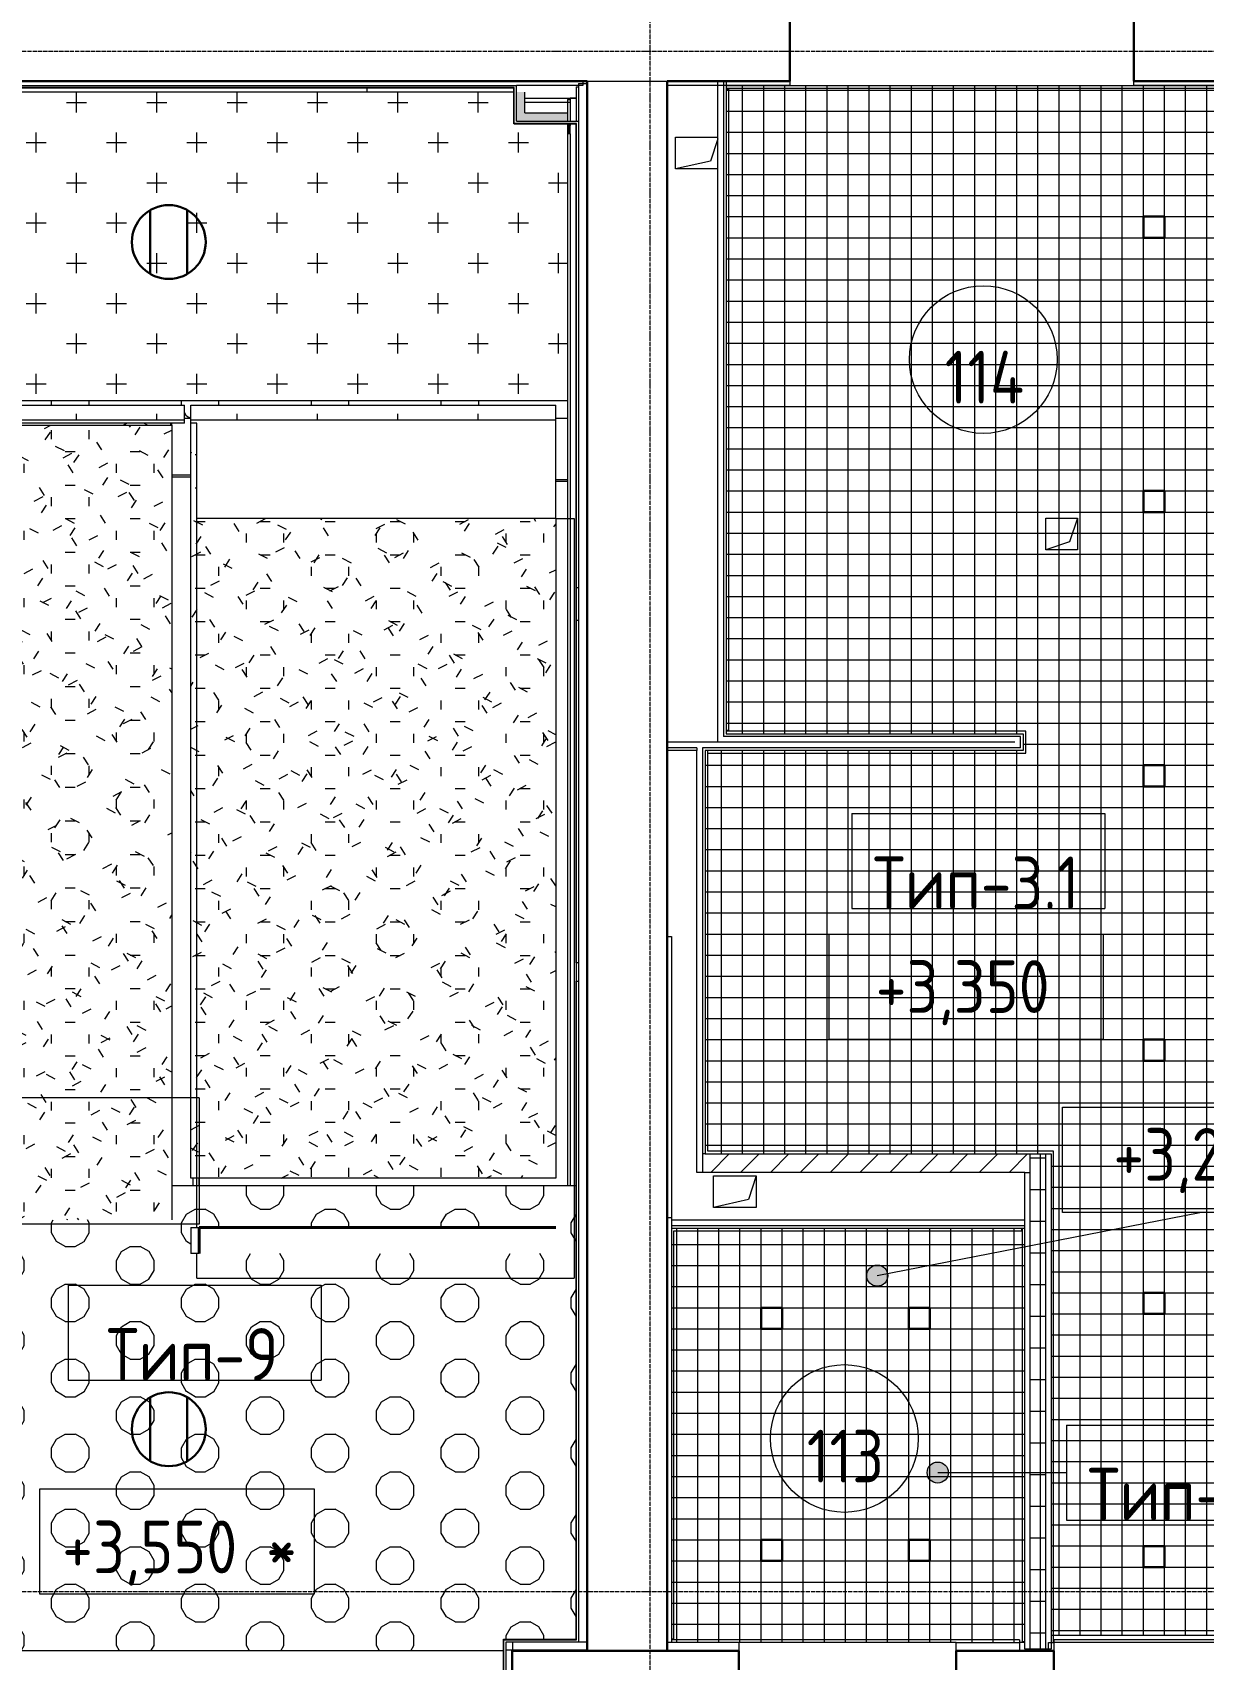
# Model space of a CAD drawing. Header units: millimetres. Extents: x -13069 to 207500, y -71366 to 56785.
# Drawn here: x 4221 to 9772, y 12623 to 20334 of the extents above; entities that cross this region are included whole.
import ezdxf

# ---------------------------------------------------------------- set-up
doc = ezdxf.new("R2010")
doc.units = ezdxf.units.MM
doc.linetypes.add('ADSK_Линия сетки', pattern=[25, 20, -2.5, 0, -2.5])
doc.linetypes.add('ADSK_Сверху', pattern=[4.5, 3, -1.5])
for name, color, linetype, lineweight in [('Аннотация', 7, 'Continuous', 18), ('Лестницы', 7, 'Continuous', 9), ('Марки', 7, 'Continuous', 20), ('Марки помещений', 7, 'Continuous', 20), ('Обобщенные модели', 7, 'Continuous', 18), ('Оси', 7, 'Continuous', 9), ('Отметки', 7, 'Continuous', 9), ('Перекрытие', 7, 'Continuous', 18), ('Потолки', 7, 'Continuous', 9), ('Потолки штриховка', 7, 'Continuous', 9), ('Стены внутренние', 7, 'Continuous', 18), ('Стены наружные', 7, 'Continuous', 18), ('Стены несущие', 7, 'Continuous', 30), ('Стены отделка', 7, 'Continuous', 30), ('Стены штриховка', 7, 'Continuous', 9)]:
    doc.layers.add(name, color=color, linetype=linetype, lineweight=lineweight)
doc.layers.add('Линии', color=7, linetype='Continuous', lineweight=9, true_color=0x00a600)
doc.styles.add('GOST Common_1', font='GOST_Common.ttf', dxfattribs={"width": 0.9, "height": 250})
doc.styles.add('GOST Common_2', font='GOST_Common.ttf', dxfattribs={"width": 0.9, "height": 250})
doc.styles.add('GOST Common_B', font='', dxfattribs={"width": 0.9, "height": 250})
doc.styles.get('GOST Common_B').set_extended_font_data('GOST Common', bold=True)
pattern_1 = [(0, (65.08, 0), (0, 177.8), [47.641, -260.317]), (60, (153.98, 23.82), (-153.9793, 88.9), [47.641, -260.317]), (120, (177.8, 112.72), (-153.9793, -88.9), [47.641, -260.317]), (30, (112.72, 0), (-0.0002, 355.6003), [47.641, -307.959]), (30, (23.82, 153.98), (-0.0002, 355.6003), [47.641, -307.959]), (150, (65.08, 0), (-307.959, -177.8003), [47.641, -307.959]), (150, (153.98, 153.98), (-307.959, -177.8003), [47.641, -307.959]), (90, (177.8, 65.08), (-307.959, 177.8), [47.641, -307.959]), (90, (0, 65.08), (-307.959, 177.8), [47.641, -307.959])]

# ---------------------------------------------------------------- blocks, each defined once
blk = doc.blocks.new('GM_Отверстие прямоугольное _в плите_ - Отверстие-V3-План потолков 1-го этажа')
at = {"layer": 'Обобщенные модели'}
for p, q in [((-75, -75), (-75, 75)), ((-75, 75), (75, 75)), ((-75, -75), (-37.5, 37.5)), ((-37.5, 37.5), (75, 75)), ((75, 75), (75, -75)), ((75, -75), (-75, -75))]:
    blk.add_line(p, q, dxfattribs=at)
blk = doc.blocks.new('GM_Отверстие прямоугольное _в плите_ - Отверстие-1433035-План потолков 1-го этажа')
at = {"layer": 'Обобщенные модели'}
for p, q in [((-101.2, -75), (-101.2, 75)), ((-101.2, 75), (101.2, 75)), ((-101.2, -75), (-63.7, 37.5)), ((-63.7, 37.5), (101.2, 75)), ((101.2, 75), (101.2, -75)), ((101.2, -75), (-101.2, -75))]:
    blk.add_line(p, q, dxfattribs=at)
blk = doc.blocks.new('GM_Отверстие прямоугольное _в плите_ - Отверстие-V4-План потолков 1-го этажа')
at = {"layer": 'Обобщенные модели'}
for p, q in [((-98.8, 75), (101.2, 75)), ((-98.8, -67.8), (-63.7, 37.5)), ((-63.7, 37.5), (101.2, 75)), ((101.2, 75), (101.2, -75)), ((101.2, -75), (-98.8, -75))]:
    blk.add_line(p, q, dxfattribs=at)
blk = doc.blocks.new('ADSK_Марка_Помещение_ОдноЗначение - Номер-159740-План потолков 1-го этажа')
at = {"layer": 'Марки помещений'}
blk.add_circle((0, 0), 3.5, dxfattribs=at)
blk = doc.blocks.new('ADSK_Марка_Потолок - ADSK_Марка и Смещение от уровня-155896-План потолков 1-го этажа')
at = {"layer": 'Марки'}
for p, q in [((-6, 4.5), (-6, 0)), ((-6, 4.5), (6, 4.5)), ((6, 4.5), (6, 0)), ((-6, 0), (6, 0))]:
    blk.add_line(p, q, dxfattribs=at)
blk = doc.blocks.new('Высотные отметки - Рамка-12095-План потолков 1-го этажа')
at = {"layer": 'Аннотация', "lineweight": 20}
for p, q in [((-6.5, 0), (-6.5, 5)), ((-6.5, 5), (6.5, 5)), ((6.5, 5), (6.5, 0)), ((6.5, 0), (-6.5, 0))]:
    blk.add_line(p, q, dxfattribs=at)

msp = doc.modelspace()

# ---------------------------------------------------------------- hatches: boundary and pattern name
at = {"layer": 'Марки'}
h = msp.add_hatch(color=256, dxfattribs=at)
edge = h.paths.add_edge_path()
edge.add_arc((8512.345, 13509.036), 50, 0, 360)
at = {"layer": 'Отметки'}
h = msp.add_hatch(color=256, dxfattribs=at)
edge = h.paths.add_edge_path()
edge.add_arc((8225.964, 14442.308), 50, 0, 360)
at = {"layer": 'Потолки штриховка', "lineweight": 18}
h = msp.add_hatch(dxfattribs=at)
h.set_pattern_fill('FP_83', color=256, style=0, pattern_type=2)
h.set_pattern_definition([(0, (0, 0), (190.5, 190.5), [95.25, -285.75]), (90, (47.62, -47.62), (-190.5, 190.5), [95.25, -285.75])])
h.paths.add_polyline_path([(5342.766, 18496.717), (6701.881, 18496.717), (6701.881, 18567.785), (4971.881, 18567.785), (4971.881, 18496.717), (5299.461, 18496.717)])
h.paths.add_polyline_path([(3181.585, 18496.717), (4941.268, 18496.717), (4941.268, 18567.785), (3151.464, 18567.785), (3152.061, 18496.717), (3171.584, 18496.717)])
h.paths.add_polyline_path([(4881.268, 18590.349), (6757.637, 18590.349), (6757.637, 19901.025), (6505, 19901.025), (6505, 19903.025), (6503, 19903.025), (6503, 20051.318), (3145, 20051.318), (3145, 19337.58), (3151.275, 18590.349), (3593.291, 18590.349)])
h = msp.add_hatch(dxfattribs=at)
h.set_pattern_fill('FP_29', color=256, style=0, pattern_type=2)
h.set_pattern_definition([(90, (8787.61, 16360.99), (100, -6e-15), []), (0, (8787.61, 16360.99), (0, -100), [])])
h.paths.add_polyline_path([(9050, 12736.783), (10285, 12736.783), (10285, 20081.659), (7510, 20081.659), (7510, 17010.224), (8918.33, 17010.224), (8918.33, 16930.224), (7410, 16930.224), (7410, 15019.801), (9050, 15019.801), (9050, 12750.715)])
h = msp.add_hatch(dxfattribs=at)
h.set_pattern_fill('FP_57', color=256, style=0, pattern_type=2)
h.set_pattern_definition(pattern_1)
h.paths.add_polyline_path([(3152.268, 18472.088), (4875, 18472.088), (4875, 18481.542), (3152.188, 18481.542)])
h.paths.add_polyline_path([(6757.637, 18504.379), (6758, 18504.379), (6757.637, 18590.349), (3151.275, 18590.349), (3152.061, 18567.785), (4941.268, 18567.785), (4941.268, 18504.379), (4971.881, 18504.379), (4971.881, 18567.785), (6701.881, 18567.785), (6701.881, 18504.379)])
h.paths.add_polyline_path([(3145, 19337.58), (3145, 20010.525), (3139.349, 20010.525), (3140.28, 19899.667)])
h = msp.add_hatch(dxfattribs=at)
h.set_pattern_fill('FP_74', color=256, style=0, pattern_type=2)
h.set_pattern_definition([(0, (65.08, 4345.57), (0, 159.119), [47.641, -260.317]), (57.173, (153.98, 4366.88), (-135.9613, 107.489), [43.941, -240.097]), (122.827, (177.8, 4446.44), (-135.9613, -107.489), [43.941, -240.097]), (27.325, (112.72, 4345.57), (48.3924, 343.243), [46.441, -300.197]), (27.325, (23.82, 4483.37), (48.3924, 343.243), [46.441, -300.197]), (152.675, (65.08, 4345.57), (-259.566, -184.1237), [46.441, -300.197]), (152.675, (153.98, 4483.37), (-259.566, -184.1237), [46.441, -300.197]), (90, (177.8, 4403.8), (-307.959, 159.119), [42.636, -275.603]), (90, (0, 4403.8), (-307.959, 159.119), [42.636, -275.603])])
h.paths.add_polyline_path([(3198.622, 14706.673), (4881.268, 14706.673), (4881.268, 18472.088), (3152.268, 18472.088), (3183.887, 14706.673), (3189.04, 14706.673)])
h = msp.add_hatch(dxfattribs=at)
h.set_pattern_fill('FP_71', color=256, style=0, pattern_type=2)
h.set_pattern_definition([(0, (65.08, 1563.04), (0, 158.209), [47.641, -260.317]), (57.023, (153.98, 1584.24), (-134.981, 108.3844), [43.763, -239.128]), (122.977, (177.8, 1663.34), (-134.981, -108.3844), [43.763, -239.128]), (27.191, (112.72, 1563.04), (50.7366, 342.483), [46.385, -299.836]), (27.191, (23.82, 1700.05), (50.7366, 342.483), [46.385, -299.836]), (152.809, (65.08, 1563.04), (-257.223, -184.2744), [46.385, -299.836]), (152.809, (153.98, 1700.05), (-257.223, -184.2744), [46.385, -299.836]), (90, (177.8, 1620.95), (-307.959, 158.209), [42.392, -274.026]), (90, (0, 1620.95), (-307.959, 158.209), [42.392, -274.026])])
h.paths.add_polyline_path([(4971.881, 14903.827), (6701.881, 14903.827), (6701.881, 18030.239), (5000, 18030.239), (5000, 18481.542), (4971.881, 18481.542), (4971.881, 15814.552)])
h = msp.add_hatch(dxfattribs=at)
h.set_pattern_fill('FP_57', color=256, style=0, pattern_type=2)
h.set_pattern_definition(pattern_1)
h.paths.add_polyline_path([(4468.029, 12663.783), (6454.137, 12663.783), (6454.137, 12718.839), (6798, 12718.839), (6798, 14869.057), (4881.268, 14869.057), (4881.268, 14706.673), (3183.887, 14706.673), (3200.622, 12715.783), (3594.657, 12715.783), (3594.657, 12663.783), (4125.704, 12663.783)])
h.paths.add_polyline_path([(4971.881, 14547.542), (4971.881, 14670.598), (6701.881, 14670.598), (6701.881, 14547.542), (5011.411, 14547.542)])
h = msp.add_hatch(dxfattribs=at)
h.set_pattern_fill('FP_58', color=256, style=0, pattern_type=2)
h.set_pattern_definition([(270, (8075, 13590.29), (-100, -6e-15), []), (180, (8075, 13590.29), (1e-14, 100), [])])
h.paths.add_polyline_path([(7250, 12703.783), (8925, 12703.783), (8925, 14666.05), (7250, 14666.05), (7250, 12750.715)])
at = {"layer": 'Стены внутренние'}
for points in [[(6555, 19953.025), (6555, 20051.318), (6515, 20051.318), (6515, 19953.025)], [(6654.873, 19913.025), (6757.637, 19913.025), (6757.637, 19953.025), (6515, 19953.025), (6515, 19913.025)], [(6758, 19853.025), (6770, 19853.025), (6770, 19893.025), (6757.637, 19893.025), (6757.637, 19853.025)]]:
    msp.add_hatch(color=256, dxfattribs=at).paths.add_polyline_path(points)
at = {"layer": 'Стены внутренние', "lineweight": 9, "true_color": 0x005b00}
h = msp.add_hatch(dxfattribs=at)
h.set_pattern_fill('FP_6', color=98, style=0, pattern_type=2)
h.set_pattern_definition([(45, (0, 0), (-70.7107, 70.7107), [])])
h.paths.add_polyline_path([(7410, 14931.801), (8950, 14931.801), (8950, 15019.801), (7397, 15019.801), (7397, 14931.801)])
at = {"layer": 'Стены внутренние', "lineweight": 9}
h = msp.add_hatch(dxfattribs=at)
h.set_pattern_fill('FP_4', color=256, style=0, pattern_type=2)
h.set_pattern_definition([(0, (0, 0), (0, 150), []), (90, (0, 0), (-150, 9e-15), [])])
h.paths.add_polyline_path([(8950, 12671.659), (9025, 12671.659), (9024.027, 15019.801), (8950, 15019.801), (8950, 12706.722)])

# ---------------------------------------------------------------- linework, layer by layer
at = {"layer": 'Лестницы', "linetype": 'ADSK_Сверху'}
for p, q in [((6770, 20002.525), (6555, 20002.525)), ((4880.798, 18481.542), (4880.798, 18472.088)), ((4971.881, 18226.542), (4881.268, 18226.542)), ((6701.881, 18215.239), (6758, 18215.239)), ((5000, 14670.598), (5000, 18030.239)), ((6701.881, 18030.239), (6790, 18030.239)), ((6790, 14430.239), (6790, 18030.239)), ((5011.411, 15285.598), (3156.198, 15285.598)), ((5011.411, 15285.598), (5011.411, 14685.598)), ((4980.798, 14903.827), (4980.798, 14869.057)), ((4980.798, 14903.827), (4980.798, 14869.057)), ((5000, 14869.057), (5000, 14903.827)), ((5011.411, 14869.057), (5011.411, 14903.827)), ((5011.411, 14685.598), (3156.198, 14685.598)), ((5000, 14430.239), (5000, 14547.542)), ((5000, 14430.239), (6790, 14430.239))]:
    msp.add_line(p, q, dxfattribs=at)
at = {"layer": 'Линии', "color": 1, "lineweight": 30, "true_color": 0xff0000}
for p, q in [((4779.094, 19189.669), (4779.094, 19491.725)), ((4954.094, 19188.624), (4954.094, 19492.77)), ((9487.615, 15460.987), (9487.615, 15560.987)), ((9487.615, 15560.987), (9587.615, 15560.987)), ((9587.615, 15460.987), (9587.615, 15560.987)), ((9587.615, 15460.987), (9487.615, 15460.987)), ((4779.094, 13563.261), (4779.094, 13865.318)), ((4954.094, 13562.216), (4954.094, 13866.363)), ((8375, 13090.292), (8375, 13190.292)), ((8375, 13190.292), (8475, 13190.292)), ((8475, 13090.292), (8475, 13190.292)), ((9487.615, 13060.987), (9487.615, 13160.987)), ((9487.615, 13160.987), (9587.615, 13160.987)), ((9587.615, 13060.987), (9587.615, 13160.987)), ((8475, 13090.292), (8375, 13090.292)), ((9587.615, 13060.987), (9487.615, 13060.987))]:
    msp.add_line(p, q, dxfattribs=at)
at = {"layer": 'Линии', "color": 5, "lineweight": 30, "true_color": 0x0000ff}
for p, q in [((9487.615, 19360.987), (9487.615, 19460.987)), ((9487.615, 19460.987), (9587.615, 19460.987)), ((9587.615, 19360.987), (9587.615, 19460.987)), ((9587.615, 19360.987), (9487.615, 19360.987)), ((9487.615, 18060.987), (9487.615, 18160.987)), ((9487.615, 18160.987), (9587.615, 18160.987)), ((9587.615, 18060.987), (9587.615, 18160.987)), ((9587.615, 18060.987), (9487.615, 18060.987)), ((9487.615, 16760.987), (9487.615, 16860.987)), ((9487.615, 16860.987), (9587.615, 16860.987)), ((9587.615, 16760.987), (9587.615, 16860.987)), ((9587.615, 16760.987), (9487.615, 16760.987)), ((9487.615, 14260.987), (9487.615, 14360.987)), ((9487.615, 14360.987), (9587.615, 14360.987)), ((9587.615, 14260.987), (9587.615, 14360.987)), ((7675, 14190.292), (7675, 14290.292)), ((7675, 14290.292), (7775, 14290.292)), ((7775, 14190.292), (7775, 14290.292)), ((8375, 14190.292), (8375, 14290.292)), ((8375, 14290.292), (8475, 14290.292)), ((8475, 14190.292), (8475, 14290.292)), ((7775, 14190.292), (7675, 14190.292)), ((8475, 14190.292), (8375, 14190.292)), ((9587.615, 14260.987), (9487.615, 14260.987)), ((7675, 13090.292), (7675, 13190.292)), ((7675, 13190.292), (7775, 13190.292)), ((7775, 13090.292), (7775, 13190.292)), ((7775, 13090.292), (7675, 13090.292))]:
    msp.add_line(p, q, dxfattribs=at)
at = {"layer": 'Линии', "color": 1, "lineweight": 30, "true_color": 0xff0000}
for centre in [(4867.499, 19340.697), (4867.499, 13714.289)]:
    msp.add_circle(centre, 175, dxfattribs=at)
at = {"layer": 'Марки'}
msp.add_line((8512.345, 13509.036), (9122.612, 13509.036), dxfattribs=at)
msp.add_circle((8512.345, 13509.036), 50, dxfattribs=at)
at = {"layer": 'Оси', "linetype": 'ADSK_Линия сетки'}
for p, q in [((7149.565, -6603.62), (7149.565, 22349.663)), ((-12268.557, 20245), (56004.853, 20245)), ((-12268.557, 12945), (56004.853, 12945))]:
    msp.add_line(p, q, dxfattribs=at)
at = {"layer": 'Отметки', "lineweight": 20}
msp.add_line((8225.964, 14442.308), (9754.643, 14740.808), dxfattribs=at)
at = {"layer": 'Отметки'}
msp.add_circle((8225.964, 14442.308), 50, dxfattribs=at)
at = {"layer": 'Перекрытие'}
for p, q in [((4941.268, 18481.542), (3152.188, 18481.542)), ((4941.268, 18481.542), (4941.268, 18496.717)), ((4971.881, 18481.542), (4971.881, 18496.717)), ((5000, 18481.542), (4971.881, 18481.542)), ((5000, 18030.239), (5000, 18481.542)), ((6701.881, 18030.239), (6701.881, 18496.717)), ((4971.881, 18236.542), (4881.268, 18236.542)), ((6758, 18205.239), (6701.881, 18205.239)), ((6701.881, 18030.239), (5000, 18030.239)), ((4971.881, 14670.598), (5011.411, 14670.598)), ((4971.881, 14670.598), (4971.881, 14547.542)), ((5011.411, 14547.542), (4971.881, 14547.542)), ((6790, 12666.839), (6790, 12663.783))]:
    msp.add_line(p, q, dxfattribs=at)
at = {"layer": 'Перекрытие', "lineweight": 40}
for q in [(5011.411, 14547.542), (6701.881, 14670.598)]:
    msp.add_line((5011.411, 14670.598), q, dxfattribs=at)
at = {"layer": 'Потолки'}
for p, q in [((6503, 20051.318), (3145, 20051.318)), ((6757.637, 19901.025), (6757.637, 18590.349)), ((3151.275, 18590.349), (6757.637, 18590.349)), ((3151.464, 18567.785), (4941.268, 18567.785)), ((4941.268, 18496.717), (4941.268, 18567.785)), ((4971.881, 18496.717), (4971.881, 18567.785)), ((4971.881, 18567.785), (6701.881, 18567.785)), ((6701.881, 18496.717), (6701.881, 18567.785)), ((4941.268, 18496.717), (3152.061, 18496.717)), ((3152.268, 18472.088), (4881.268, 18472.088)), ((4875, 18481.542), (4875, 18472.088)), ((4881.268, 18472.088), (4881.268, 14706.673)), ((4971.881, 18504.379), (4941.268, 18504.379)), ((6701.881, 18496.717), (4971.881, 18496.717)), ((4971.881, 14903.827), (4971.881, 18481.542)), ((6758, 18504.379), (6701.881, 18504.379)), ((6701.881, 18030.239), (6701.881, 14903.827)), ((6701.881, 14903.827), (4971.881, 14903.827)), ((4881.268, 14869.057), (6798, 14869.057)), ((10285, 12736.783), (9050, 12736.783)), ((8925, 12703.783), (8900, 12703.783))]:
    msp.add_line(p, q, dxfattribs=at)
at = {"layer": 'Стены внутренние'}
for p, q in [((5807.707, 20051.318), (5807.707, 20070.525)), ((7811.649, 20082.525), (9441.649, 20082.525)), ((6555, 20022.525), (6798, 20022.525)), ((6770, 20023.783), (6770, 19913.025)), ((6770, 20023.783), (6798, 20023.783)), ((6770, 19901.025), (6770, 19893.025)), ((6770, 19853.025), (6770, 14869.057)), ((6454.137, 12663.783), (3594.657, 12663.783)), ((8599.181, 12703.783), (7569.181, 12703.783)), ((10093.181, 12703.783), (9065, 12703.783))]:
    msp.add_line(p, q, dxfattribs=at)
at = {"layer": 'Стены наружные'}
for p, q in [((6798, 20076.525), (6810, 20076.525)), ((6798, 20076.525), (6798, 19913.025)), ((10285, 20081.659), (7510, 20081.659)), ((7510, 20069.659), (10285, 20069.659)), ((7510, 20066.659), (7522, 20066.659)), ((7522, 17025.239), (7522, 20066.659)), ((6758, 20016.525), (6758, 19912.935)), ((6758, 20016.525), (6770, 20016.525)), ((6758, 19901.025), (6758, 19893.025)), ((6758, 19841.025), (6758, 14869.057)), ((7522, 17025.239), (7510, 17025.239)), ((8930.33, 17022.224), (7510, 17022.224)), ((8930.33, 16918.224), (8930.33, 17022.224)), ((7422, 15031.801), (7422, 16930.224)), ((7422, 16918.224), (8930.33, 16918.224)), ((6798, 15924.82), (6798, 15838.56)), ((9062, 15031.801), (7422, 15031.801)), ((9062, 12703.783), (9062, 15031.801)), ((7262, 12718.783), (7262, 14654.05)), ((7262, 14654.05), (8910, 14654.05)), ((8910, 14666.05), (8910, 14654.05)), ((8913, 14666.05), (8913, 12706.659)), ((7262, 12718.783), (7250, 12718.783)), ((8900, 12715.783), (7250, 12715.783)), ((8900, 12715.783), (8900, 12703.783)), ((8925, 12706.659), (8913, 12706.659)), ((10268.5, 12715.783), (9065, 12715.783)), ((9065, 12703.783), (9065, 12715.783))]:
    msp.add_line(p, q, dxfattribs=at)
at = {"layer": 'Стены несущие'}
for p, q in [((7811.649, 20432.525), (7811.649, 20102.525)), ((9441.649, 20102.525), (9441.649, 20432.525)), ((3106.575, 20102.525), (6850, 20102.525)), ((6850, 12663.783), (6850, 20102.525)), ((7811.649, 20102.525), (7230, 20102.525)), ((7230, 20102.525), (7230, 12663.783)), ((9441.649, 20102.525), (10305, 20102.525)), ((6495.605, 12663.783), (7569.181, 12663.783)), ((6495.605, 12283.783), (6495.605, 12663.783)), ((7569.181, 12663.783), (7569.181, 12283.783)), ((8599.181, 12283.783), (8599.181, 12663.783)), ((9063.181, 12663.783), (8599.181, 12663.783)), ((9063.181, 12663.783), (9063.181, 12283.783))]:
    msp.add_line(p, q, dxfattribs=at)
at = {"layer": 'Стены отделка', "lineweight": 9}
for p, q in [((6503, 20070.525), (3138.845, 20070.525)), ((6503, 19903.025), (6503, 20070.525)), ((6830, 20082.525), (6515, 20082.525)), ((6515, 19913.025), (6515, 20082.525)), ((6555, 19953.025), (6555, 20051.318)), ((6810, 20092.524), (6850, 20092.524)), ((6810, 20092.524), (6810, 12706.839)), ((6830, 20102.525), (6830, 20082.525)), ((7811.649, 20082.525), (7230, 20082.525)), ((7470, 16970.224), (7470, 20101.659)), ((7470, 20101.659), (7510, 20101.659)), ((7510, 20101.659), (7510, 17010.224)), ((7811.649, 20102.525), (7811.649, 20082.525)), ((9441.649, 20102.525), (9441.649, 20102.525)), ((9441.649, 20082.525), (9441.649, 20102.525)), ((10305, 20082.525), (9441.649, 20082.525)), ((6505, 19901.025), (6798, 19901.025)), ((6515, 19913.025), (6810, 19913.025)), ((6555, 19953.025), (6757.637, 19953.025)), ((6770, 19893.025), (6757.637, 19893.025)), ((6770, 19853.025), (6770, 19893.025)), ((6798, 15924.82), (6798, 19901.025)), ((6770, 19853.025), (6757.637, 19853.025)), ((6798, 17702.758), (6810, 17702.758)), ((6810, 17547.491), (6798, 17547.491)), ((8878.33, 16970.224), (7230, 16970.224)), ((7510, 17010.224), (8918.33, 17010.224)), ((8918.33, 17010.224), (8918.33, 16930.224)), ((7370, 16930.224), (7230, 16930.224)), ((7370, 14931.801), (7370, 16930.224)), ((8918.33, 16930.224), (7410, 16930.224)), ((7410, 16930.224), (7410, 15019.801)), ((7230, 16049.731), (7250, 16049.731)), ((7250, 16049.731), (7250, 12703.783)), ((6810, 15924.82), (6798, 15924.82)), ((6798, 12718.839), (6798, 15838.56)), ((6798, 15838.56), (6810, 15838.56)), ((7410, 15019.801), (9050, 15019.801)), ((9050, 15019.801), (9050, 12671.659)), ((8925, 14931.801), (7370, 14931.801)), ((8925, 12671.659), (8925, 14931.801)), ((7250, 14716.801), (7230, 14716.801)), ((7250, 14706.05), (8925, 14706.05)), ((8925, 14666.05), (7250, 14666.05)), ((6454.137, 12718.839), (6798, 12718.839)), ((6454.137, 12423.783), (6454.137, 12718.839)), ((6466.137, 12423.783), (6466.137, 12706.839)), ((6466.137, 12706.839), (6850, 12706.839)), ((6850, 12666.839), (6466.137, 12666.839)), ((6496.137, 12706.839), (6496.137, 12423.783)), ((7569.181, 12703.783), (7230, 12703.783)), ((7569.181, 12703.783), (7569.181, 12663.783)), ((8599.181, 12663.783), (8599.181, 12703.783)), ((8599.181, 12703.783), (8900, 12703.783)), ((8900, 12703.783), (8900, 12663.783)), ((9050, 12671.659), (8925, 12671.659)), ((9038.181, 12663.783), (9038.181, 12703.783)), ((9038.181, 12703.783), (9063.181, 12703.783)), ((9063.181, 12703.783), (9063.181, 12663.783))]:
    msp.add_line(p, q, dxfattribs=at)
at = {"layer": 'Стены штриховка'}
for p, q in [((3136.744, 20082.525), (6515, 20082.525)), ((6505, 20072.525), (3136.828, 20072.525)), ((6505, 19901.025), (6505, 20072.525)), ((6850, 20102.525), (7230, 20102.525)), ((7497, 20101.659), (7497, 16997.224)), ((6800, 19903.025), (6503, 19903.025)), ((6503, 19901.025), (6503, 19903.025)), ((6505, 19901.025), (6503, 19901.025)), ((6800, 15924.82), (6800, 19903.025)), ((8905.33, 16997.224), (7497, 16997.224)), ((8905.33, 16943.224), (8905.33, 16997.224)), ((7370, 16943.224), (7230, 16943.224)), ((7370, 16943.224), (7370, 16930.224)), ((8905.33, 16943.224), (7397, 16943.224)), ((7397, 16943.224), (7397, 14931.801)), ((6800, 12716.839), (6800, 15838.56)), ((7410, 15019.801), (7397, 15019.801)), ((8950, 12671.659), (8950, 15019.801)), ((9025, 12671.659), (9025, 15019.801)), ((8925, 14931.801), (8950, 14931.801)), ((8925, 14679.05), (7250, 14679.05)), ((6454.137, 12716.839), (6800, 12716.839)), ((6456.137, 12423.783), (6456.137, 12718.839))]:
    msp.add_line(p, q, dxfattribs=at)

# ---------------------------------------------------------------- block references
at = {"layer": 'Марки', "xscale": 99.99999999999993, "yscale": 99.99999999999993, "zscale": 99.99999999999993}
for p in [(8705.324, 16181.661), (4990.262, 13946.525), (9722.612, 13284.036)]:
    msp.add_blockref('ADSK_Марка_Потолок - ADSK_Марка и Смещение от уровня-155896-План потолков 1-го этажа', p, dxfattribs=at)
at = {"layer": 'Марки помещений', "xscale": 99.99999999999993, "yscale": 99.99999999999993, "zscale": 99.99999999999993}
for p in [(8728.691, 18783.822), (8069.906, 13670.411)]:
    msp.add_blockref('ADSK_Марка_Помещение_ОдноЗначение - Номер-159740-План потолков 1-го этажа', p, dxfattribs=at)
at = {"layer": 'Обобщенные модели', "rotation": 180}
for name, p in [('GM_Отверстие прямоугольное _в плите_ - Отверстие-V4-План потолков 1-го этажа', (7371.194, 19762)), ('GM_Отверстие прямоугольное _в плите_ - Отверстие-V3-План потолков 1-го этажа', (9100, 17957.525)), ('GM_Отверстие прямоугольное _в плите_ - Отверстие-1433035-План потолков 1-го этажа', (7551.194, 14840.105))]:
    msp.add_blockref(name, p, dxfattribs=at)
at = {"layer": 'Отметки', "lineweight": 20, "xscale": 99.99999999999993, "yscale": 99.99999999999993, "zscale": 99.99999999999993}
for p in [(8647.147, 15560.904), (9754.643, 14740.808), (4906.39, 12932.585)]:
    msp.add_blockref('Высотные отметки - Рамка-12095-План потолков 1-го этажа', p, dxfattribs=at)

# ---------------------------------------------------------------- texts
at = {"layer": 'Марки', "lineweight": 9, "char_height": 250, "attachment_point": 5, "line_spacing_factor": 1.022766, "style": 'GOST Common_B'}
for s, insert, width in [('\\pt1143,2286,3429,4572,5715,6858,8001,9144,10287,11430,12573,13716,14859,16002,17145,18288,19431,20574,21717,22860,24003,25146,26289,27432,28575,29718,30861,32004,33147,34290,35433,36576;Тип-3.1', (8694.694, 16303.817), 1024.2), ('\\pt1143,2286,3429,4572,5715,6858,8001,9144,10287,11430,12573,13716,14859,16002,17145,18288,19431,20574,21717,22860,24003,25146,26289,27432,28575,29718,30861,32004,33147,34290,35433,36576;Тип-9', (4980.081, 14068.68), 833.4), ('\\pt1143,2286,3429,4572,5715,6858,8001,9144,10287,11430,12573,13716,14859,16002,17145,18288,19431,20574,21717,22860,24003,25146,26289,27432,28575,29718,30861,32004,33147,34290,35433,36576;Тип-3.1', (9712.432, 13406.192), 833.4)]:
    msp.add_mtext(s, dxfattribs=dict(at, insert=insert, width=width))
at = {"layer": 'Марки помещений', "lineweight": 9, "char_height": 250, "attachment_point": 5, "line_spacing_factor": 1.022766, "style": 'GOST Common_2'}
for s, insert, width in [('\\pt450,900,1350,1800,2250,2700,3150,3600,4050,4500,4950,5400,5850,6300,6750,7200,7650,8100,8550,9000,9450,9900,10350,10800,11250,11700,12150,12600,13050,13500,13950,14400;114', (8733.634, 18700.24), 411.3), ('\\pt450,900,1350,1800,2250,2700,3150,3600,4050,4500,4950,5400,5850,6300,6750,7200,7650,8100,8550,9000,9450,9900,10350,10800,11250,11700,12150,12600,13050,13500,13950,14400;113', (8074.849, 13586.829), 393.3)]:
    msp.add_mtext(s, dxfattribs=dict(at, insert=insert, width=width))
at = {"layer": 'Отметки', "lineweight": 20, "char_height": 250, "attachment_point": 1, "line_spacing_factor": 1.022761, "style": 'GOST Common_1'}
for s, insert, width in [('+3,350', (8218.471, 15937.263), 1028.82257), ('+3,200', (9345.169, 15142.068), 1028.82257), ('+3,550 *', (4362.06, 13281.48), 1306.39347)]:
    msp.add_mtext(s, dxfattribs=dict(at, insert=insert, width=width))

doc.saveas('drawing.dxf')
